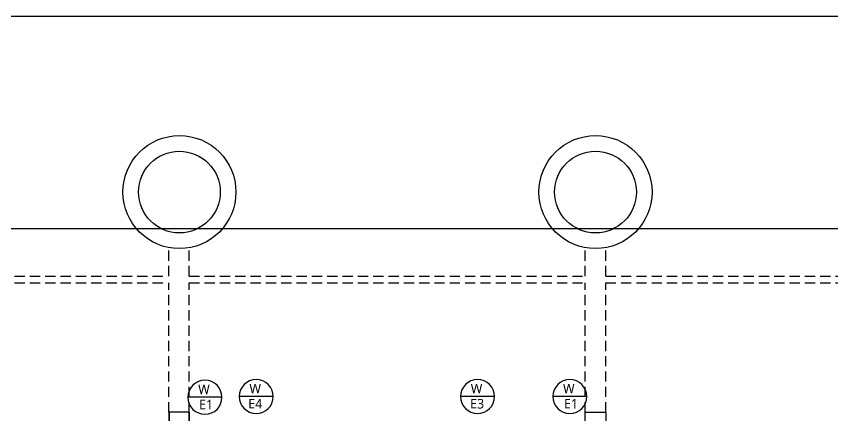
# Model space of a CAD drawing. Header units: millimetres. Extents: x -1127141 to 1597693, y -1835560 to -399335.
# Drawn here: x 1346928 to 1358915, y -484126 to -478260 of the extents above; entities that cross this region are included whole.
import ezdxf
from ezdxf.enums import TextEntityAlignment as Align

# ---------------------------------------------------------------- set-up
doc = ezdxf.new("R2010")
doc.units = ezdxf.units.MM
doc.header["$MEASUREMENT"] = 0
doc.linetypes.add('DASHED', pattern=[0.75, 0.5, -0.25])
for name, color, linetype in [('A-Anno Tags', 6, 'Continuous'), ('A-Wall Patt', 8, 'Continuous'), ('Anno_Frames', 7, 'Continuous'), ('L-ELEV', 6, 'Continuous')]:
    doc.layers.add(name, color=color, linetype=linetype)
for name, color, linetype, lineweight in [('A-Detail Lines', 8, 'Continuous', 25), ('Ann_TitleBlock 2', 5, 'Continuous', 25), ('Anno_Tittleblock', 5, 'Continuous', 13), ('S-Concrete', 40, 'Continuous', 30)]:
    doc.layers.add(name, color=color, linetype=linetype, lineweight=lineweight)
doc.styles.get("Standard").update_dxf_attribs({"font": 'trebuc.ttf'})
doc.styles.add('TITLE', font='swissel.ttf', dxfattribs={"height": 4.3})

# ---------------------------------------------------------------- blocks, each defined once
blk = doc.blocks.new('*U428')
at = {"layer": 'A-Anno Tags'}
blk.add_lwpolyline([(-250, 0), (250, 0)], dxfattribs=at)
blk.add_circle((0, 0), 250, dxfattribs=at)
at = {"layer": 'Anno_Frames', "color": 7}
for tag, rotation, p in [('ENTITY', 359.7608, (15, 185)), ('ENTITYNO', 0.1757, (4, -36))]:
    blk.add_attdef(tag, text='', height=140, rotation=rotation, dxfattribs=at).set_placement(p, align=Align.TOP_CENTER)
blk = doc.blocks.new('*U429')
at = {"layer": 'A-Anno Tags'}
blk.add_lwpolyline([(-250, 0), (250, 0)], dxfattribs=at)
blk.add_circle((0, 0), 250, dxfattribs=at)
at = {"layer": 'Anno_Frames', "color": 7}
for tag, rotation, p in [('ENTITY', 359.7608, (15, 185)), ('ENTITYNO', 0.1757, (4, -36))]:
    blk.add_attdef(tag, text='', height=140, rotation=rotation, dxfattribs=at).set_placement(p, align=Align.TOP_CENTER)
blk = doc.blocks.new('*U432')
at = {"layer": 'A-Anno Tags'}
blk.add_lwpolyline([(-250, 0), (250, 0)], dxfattribs=at)
blk.add_circle((0, 0), 250, dxfattribs=at)
at = {"layer": 'Anno_Frames', "color": 7}
for tag, rotation, p in [('ENTITY', 359.7608, (15, 185)), ('ENTITYNO', 0.1757, (4, -36))]:
    blk.add_attdef(tag, text='', height=140, rotation=rotation, dxfattribs=at).set_placement(p, align=Align.TOP_CENTER)
blk = doc.blocks.new('*U433')
at = {"layer": 'A-Anno Tags'}
blk.add_lwpolyline([(-250, 0), (250, 0)], dxfattribs=at)
blk.add_circle((0, 0), 250, dxfattribs=at)
at = {"layer": 'Anno_Frames', "color": 7}
for tag, rotation, p in [('ENTITY', 359.7608, (15, 185)), ('ENTITYNO', 0.1757, (4, -36))]:
    blk.add_attdef(tag, text='', height=140, rotation=rotation, dxfattribs=at).set_placement(p, align=Align.TOP_CENTER)
blk = doc.blocks.new('IIITD WD A1- L Format Library')
at = {"layer": 'Anno_Tittleblock', "color": 5}
blk.add_lwpolyline([(0, -7.57), (775, -7.57), (775, 573.91), (0, 573.91)], close=True, dxfattribs=at)
at = {"style": 'TITLE'}
for tag, p, height in [('PROJECT NAME 1', (779.17, 137.4), 2.98), ('PROJECT NAME 2', (779.17, 132.23), 2.98), ('PROJECT_NAME_3', (779.17, 127.37), 2.98), ('1:100@A1', (818.06, 91.92), 2.25), ('A-2.03', (844.81, 84.28), 4), ('03.04.11', (821.96, 84.64), 2.25), ('A', (858.85, 75.94), 3.66), ('AC', (827.5, 76.14), 2.25)]:
    blk.add_attdef(tag, p, '', height=height, dxfattribs=at)
for p in [(780.3, 113.01), (780.3, 106.37)]:
    blk.add_attdef('FIRST FLOOR PLAN', text='', height=3.39, dxfattribs=at).set_placement(p, align=Align.TOP_LEFT)

msp = doc.modelspace()

# ---------------------------------------------------------------- linework, layer by layer
at = {"layer": 'A-Detail Lines', "linetype": 'DASHED', "ltscale": 300}
for p, q in [((1349167.6, -482076.2), (1349167.6, -481657.5)), ((1349467.6, -482076.2), (1349467.6, -481657.5)), ((1355282.6, -482076.2), (1355282.6, -481657.5)), ((1355582.6, -482076.2), (1355582.6, -481657.5)), ((1343977.6, -482076.2), (1349147.6, -482076.2)), ((1349467.6, -482076.2), (1355282.6, -482076.2)), ((1355582.6, -482076.2), (1360987.6, -482076.2)), ((1343977.6, -482176.2), (1349147.6, -482176.2)), ((1349167.6, -484076.2), (1349167.6, -482176.2)), ((1349467.6, -482176.2), (1355282.6, -482176.2)), ((1349467.6, -484076.2), (1349467.6, -482176.2)), ((1355282.6, -484076.2), (1355282.6, -482176.2)), ((1355582.6, -482176.2), (1360987.6, -482176.2)), ((1355582.6, -484076.2), (1355582.6, -482176.2))]:
    msp.add_line(p, q, dxfattribs=at)
at = {"layer": 'A-Wall Patt'}
msp.add_lwpolyline([(1391362.5, -478259.6), (1391362.5, -552566.2), (1335611.2, -552566.2), (1335611.2, -478259.6)], close=True, dxfattribs=at)
at = {"layer": 'L-ELEV'}
msp.add_line((1334967.8, -481376.2), (1387115.3, -481376.2), dxfattribs=at)
at = {"layer": 'S-Concrete'}
for points in [[(1349467.6, -484076.2), (1349167.6, -484076.2), (1349167.6, -484376.2), (1349467.6, -484376.2)], [(1349472.6, -484076.2), (1349172.6, -484076.2), (1349172.6, -484376.2), (1349472.6, -484376.2)], [(1355282.6, -484076.2), (1355582.6, -484076.2), (1355582.6, -484376.2), (1355282.6, -484376.2)], [(1355282.6, -484076.2), (1355582.6, -484076.2), (1355582.6, -484376.2), (1355282.6, -484376.2)]]:
    msp.add_lwpolyline(points, close=True, dxfattribs=at)
for centre, radius in [((1349322.6, -480841.2), 830), ((1355432.6, -480841.2), 830), ((1349322.6, -480841.2), 600), ((1355432.6, -480841.2), 600)]:
    msp.add_circle(centre, radius, dxfattribs=at)

# ---------------------------------------------------------------- block references
at = {"layer": 'Ann_TitleBlock 2', "xscale": 95.87942333735619, "yscale": 95.87942333735619, "zscale": 95.87942333735619, "rotation": 269.9999999999998}
msp.add_blockref('IIITD WD A1- L Format Library', (1336336.5, -478259.6), dxfattribs=at)
at = {"layer": 'Anno_Frames'}
ref = msp.add_blockref('*U429', (1349697.8, -483856.2), dxfattribs=dict(at, xscale=-1))
ref.add_attrib('ENTITY', 'W', dxfattribs={"color": 7, "height": 140, "rotation": 0.23921}).set_placement((1349682.9, -483671.5), align=Align.TOP_CENTER)
ref.add_attrib('ENTITYNO', 'E1', dxfattribs={"color": 7, "height": 140, "rotation": 359.82431}).set_placement((1349715, -483891.9), align=Align.TOP_CENTER)
ref = msp.add_blockref('*U433', (1350450.7, -483844.8), dxfattribs=dict(at, xscale=-1))
ref.add_attrib('ENTITY', 'W', dxfattribs={"color": 7, "height": 140, "rotation": 0.23921}).set_placement((1350435.8, -483660.1), align=Align.TOP_CENTER)
ref.add_attrib('ENTITYNO', 'E4', dxfattribs={"color": 7, "height": 140, "rotation": 359.82431}).set_placement((1350436.7, -483880.5), align=Align.TOP_CENTER)
ref = msp.add_blockref('*U432', (1353700.7, -483844.8), dxfattribs=dict(at, xscale=-1))
ref.add_attrib('ENTITY', 'W', dxfattribs={"color": 7, "height": 140, "rotation": 0.23921}).set_placement((1353685.8, -483660.1), align=Align.TOP_CENTER)
ref.add_attrib('ENTITYNO', 'E3', dxfattribs={"color": 7, "height": 140, "rotation": 359.82431}).set_placement((1353695.1, -483880.5), align=Align.TOP_CENTER)
ref = msp.add_blockref('*U428', (1355055.7, -483844.8), dxfattribs=dict(at, xscale=-1))
ref.add_attrib('ENTITY', 'W', dxfattribs={"color": 7, "height": 140, "rotation": 0.23921}).set_placement((1355040.8, -483660.1), align=Align.TOP_CENTER)
ref.add_attrib('ENTITYNO', 'E1', dxfattribs={"color": 7, "height": 140, "rotation": 359.82431}).set_placement((1355073, -483880.6), align=Align.TOP_CENTER)

doc.saveas('drawing.dxf')
